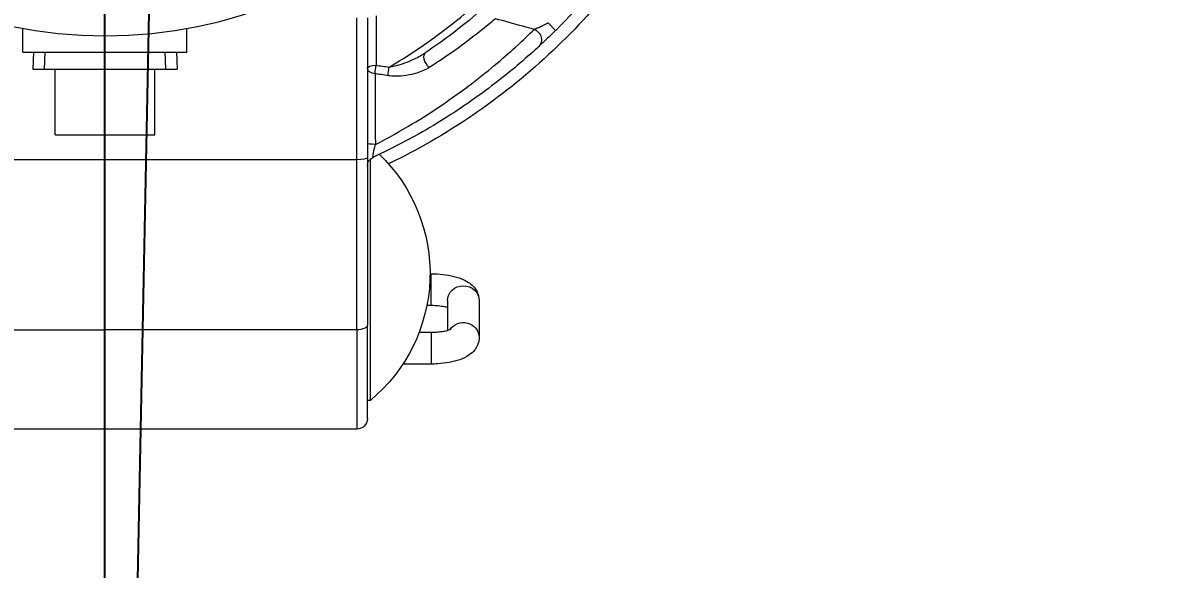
# Model space of a CAD drawing. Header units: millimetres. Extents: x -20146070 to 165023, y -3349561 to 35447.
# Drawn here: x -292394.2 to -292260.9, y -46136.6 to -46073.2 of the extents above; entities that cross this region are included whole.
import ezdxf
from ezdxf import colors
from ezdxf.entities.mleader import LeaderData, LeaderLine
from ezdxf.math import Vec2, Vec3

# ---------------------------------------------------------------- set-up
doc = ezdxf.new("R2010")
doc.units = ezdxf.units.MM
doc.header["$LTSCALE"] = 50
doc.linetypes.add('CONTINOUS', pattern=[0])
for name, color, linetype in [('ASPL- FM200-DEVICES', 8, 'Continuous'), ('M-_FM200 PIPE', 1, 'Continuous'), ('M_FIREALAM-_E-', 10, 'Continuous'), ('M_FM 200 Cylinder', 1, 'Continuous')]:
    doc.layers.add(name, color=color, linetype=linetype)
doc.styles.add('RomanS', font='romans__.ttf', dxfattribs={"width": 0.75, "height": 40})
doc.linetypes.add('DRY_RISER', pattern='A,0.5,-0.2,["DR",Standard,S=0.1,R=0,X=-0.05,Y=-0.05],-0.2', length=0.9)

# ---------------------------------------------------------------- blocks, each defined once
blk = doc.blocks.new('343')
at = {"layer": 'ASPL- FM200-DEVICES', "color": 1, "lineweight": 5}
for p, q in [((-38741.57, -128997.51), (-38742.43, -128998.37)), ((-38720.56, -128996.93), (-38720.56, -129013.13)), ((-38719.34, -129013.42), (-38719.34, -128996.93)), ((-38699.61, -129000.91), (-38699.61, -128998.15)), ((-38680.56, -129000.91), (-38680.56, -128998.15)), ((-38680.56, -129000.91), (-38699.61, -129000.91)), ((-38698.39, -129000.91), (-38698.46, -129002.89)), ((-38697.04, -129000.91), (-38697.1, -129002.89)), ((-38683.07, -129002.89), (-38683.13, -129000.91)), ((-38681.78, -129000.91), (-38681.72, -129002.89)), ((-38681.72, -129002.89), (-38698.46, -129002.89)), ((-38695.88, -129010.51), (-38695.88, -129002.89)), ((-38684.3, -129010.51), (-38684.3, -129002.89)), ((-38684.3, -129010.51), (-38695.88, -129010.51)), ((-38690.09, -129013.42), (-38690.09, -129010.51)), ((-38690.09, -129010.51), (-38690.09, -129013.42)), ((-38720.91, -129041.38), (-38720.91, -129013.34)), ((-38720.56, -129013.13), (-38720.56, -129032.62)), ((-38719.34, -129033.17), (-38719.34, -129013.42)), ((-38719.34, -129013.42), (-38690.09, -129013.42)), ((-38690.09, -129033.17), (-38690.09, -129013.42)), ((-38690.09, -129013.42), (-38660.83, -129013.42)), ((-38690.09, -129013.42), (-38690.09, -129033.17)), ((-38727.98, -129030.32), (-38727.98, -129026.66)), ((-38727.84, -129026.66), (-38727.98, -129026.66)), ((-38733.54, -129029.77), (-38733.54, -129034.04)), ((-38729.88, -129029.77), (-38729.88, -129033.26)), ((-38727.48, -129030.32), (-38727.98, -129030.32)), ((-38727.98, -129033.49), (-38727.98, -129037.15)), ((-38727.98, -129033.49), (-38726.57, -129033.49)), ((-38720.56, -129043.49), (-38720.56, -129032.62)), ((-38719.34, -129033.17), (-38719.34, -129044.71)), ((-38719.34, -129033.17), (-38690.09, -129033.17)), ((-38690.09, -129033.17), (-38690.09, -129044.71)), ((-38660.83, -129033.17), (-38690.09, -129033.17)), ((-38690.09, -129044.71), (-38690.09, -129033.17)), ((-38727.98, -129037.15), (-38724.69, -129037.15)), ((-38720.91, -129041.38), (-38720.56, -129041.38)), ((-38719.34, -129044.71), (-38690.09, -129044.71)), ((-38690.09, -129044.71), (-38660.83, -129044.71))]:
    blk.add_line(p, q, dxfattribs=at)
for radius in [305.79, 305.36, 304.73, 53.33]:
    blk.add_circle((-38690.09, -128945.68), radius, dxfattribs=at)
for centre, radius, start, end in [((-38690.09, -128945.68), 314.54, 90, 270), ((-38690.09, -128945.68), 310.44, 90, 270), ((-38690.09, -128945.68), 306.63, 90, 270), ((-38690.09, -128945.68), 74.28, 206.7, 225.1906), ((-38708.65, -129026.61), 19.19, 133.8603, 230.2849), ((-38721.78, -129014.2), 1.22, 0, 65.1794), ((-38719.34, -129043.49), 1.22, 180, 270)]:
    blk.add_arc(centre, radius, start, end, dxfattribs=at)
for centre, major_axis, ratio, start_param, end_param in [((-38739.61, -128999.39), (-0.826, -0.896), 0.946472, 4.183078, 6.283185), ((-38728.05, -129001.94), (0.68, 1.01), 0.599993, 4.331925, 6.283185), ((-38723.29, -129002.97), (0.17, -1.21), 0.210979, 0.961696, 1.82156), ((-38721.78, -129002.76), (1.22, 0), 0.275099, 0, 1.402869), ((-38721.78, -129002.76), (0.17, -1.21), 0.210615, 0.962931, 1.81783), ((-38721.78, -129002.76), (1.22, 0), 0.558658, 4.967973, 6.283185), ((-38721.78, -129011.49), (1.22, 0), 0.120855, 4.9525, 6.283185), ((-38719.34, -129013.13), (-1.22, 0), 0.237088, 0, 1.570796), ((-38731.71, -129029.77), (-1.83, 0), 0.939693, 3.141593, 6.283185), ((-38731.71, -129034.04), (-1.83, 0), 0.939693, 3.670003, 6.283185), ((-38719.34, -129032.62), (-1.22, 0), 0.448941, 0, 1.570796)]:
    blk.add_ellipse(centre, major_axis=major_axis, ratio=ratio, start_param=start_param, end_param=end_param, dxfattribs=at)
for points, knots in [([(-38765.38, -128937.45), (-38765.89, -128942.05), (-38765.97, -128946.71), (-38765.62, -128951.34), (-38765.33, -128955.16), (-38764.75, -128958.97), (-38763.9, -128962.69), (-38763.06, -128966.32), (-38761.95, -128969.89), (-38760.59, -128973.36), (-38757.84, -128980.38), (-38754.01, -128987.01), (-38749.31, -128992.9), (-38744.61, -128998.79), (-38739, -129004), (-38732.77, -129008.25), (-38729.66, -129010.37), (-38726.4, -129012.25), (-38723.02, -129013.89)], [0.0184051, 0.0184051, 0.0184051, 0.0184051, 0.0476837, 0.0476837, 0.0476837, 0.0718112, 0.0718112, 0.0718112, 0.0953563, 0.0953563, 0.0953563, 0.1429923, 0.1429923, 0.1429923, 0.190647, 0.190647, 0.190647, 0.2143814, 0.2143814, 0.2143814, 0.2143814]), ([(-38748.14, -128978.44), (-38746.65, -128981.08), (-38744.97, -128983.63), (-38741.26, -128988.5), (-38739.23, -128990.81), (-38737.06, -128992.97), (-38734.89, -128995.13), (-38732.56, -128997.14), (-38729.21, -128999.66), (-38728.3, -129000.31), (-38727.37, -129000.93)], [0.007268, 0.007268, 0.007268, 0.007268, 0.751067, 0.751067, 1.502133, 1.502133, 1.502133, 2.2532, 2.2532, 2.526105, 2.526105, 2.526105, 2.526105]), ([(-38723.09, -129002.64), (-38725.33, -129001.32), (-38727.5, -128999.86), (-38731.99, -128996.44), (-38734.28, -128994.44), (-38736.41, -128992.31), (-38738.54, -128990.18), (-38740.54, -128987.89), (-38743.9, -128983.44), (-38745.32, -128981.32), (-38746.61, -128979.13)], [-2.899582, -2.899582, -2.899582, -2.899582, -2.2532, -2.2532, -1.502133, -1.502133, -1.502133, -0.751067, -0.751067, -0.119027, -0.119027, -0.119027, -0.119027]), ([(-38739.92, -128998.26), (-38739.95, -128998.25), (-38739.99, -128998.23), (-38740.1, -128998.18), (-38740.19, -128998.14), (-38740.4, -128998.05), (-38740.53, -128998), (-38740.85, -128997.85), (-38741.05, -128997.76), (-38741.36, -128997.61), (-38741.47, -128997.56), (-38741.57, -128997.51)], [-0.2864885, -0.2864885, -0.2864885, -0.2864885, -0.2507099, -0.2507099, -0.1934642, -0.1934642, -0.131826, -0.131826, -0.0453057, -0.0453057, 0, 0, 0, 0]), ([(-38739.92, -128998.26), (-38739.49, -128998.14), (-38739.06, -128998.02), (-38737.57, -128997.61), (-38736.51, -128997.31), (-38735.45, -128997.02)], [0.1769403, 0.1769403, 0.1769403, 0.1769403, 0.2893577, 0.2893577, 0.564208, 0.564208, 0.564208, 0.564208]), ([(-38735.45, -128997.02), (-38735.07, -128997.34), (-38734.56, -128997.77), (-38733.15, -128998.9), (-38732.2, -128999.64), (-38730.1, -129001.15), (-38728.97, -129001.92), (-38727.75, -129002.7)], [0.09152, 0.09152, 0.09152, 0.09152, 0.505144, 0.505144, 1.010289, 1.010289, 1.471599, 1.471599, 1.471599, 1.471599]), ([(-38721.57, -128996.68), (-38721.57, -128996.91), (-38721.57, -128997.14), (-38721.57, -128998.03), (-38721.57, -128998.69), (-38721.57, -128999.35), (-38721.57, -128999.9), (-38721.57, -129000.45), (-38721.57, -129001.48), (-38721.57, -129001.95), (-38721.57, -129002.43)], [0.1138295, 0.1138295, 0.1138295, 0.1138295, 0.1722234, 0.1722234, 0.3444468, 0.3444468, 0.3444468, 0.4884302, 0.4884302, 0.6138244, 0.6138244, 0.6138244, 0.6138244]), ([(-38742.43, -128998.37), (-38742.3, -128998.5), (-38742.17, -128998.63), (-38741.79, -128999), (-38741.55, -128999.24), (-38741.17, -128999.6), (-38741.01, -128999.75), (-38740.76, -128999.98), (-38740.65, -129000.08), (-38740.51, -129000.21), (-38740.47, -129000.25), (-38740.43, -129000.29)], [0, 0, 0, 0, 0.0453057, 0.0453057, 0.131826, 0.131826, 0.1934642, 0.1934642, 0.2507099, 0.2507099, 0.2864885, 0.2864885, 0.2864885, 0.2864885]), ([(-38721.49, -129011.64), (-38722.96, -129010.88), (-38724.39, -129010.08), (-38728.11, -129007.84), (-38730.29, -129006.35), (-38732.24, -129004.89), (-38734.43, -129003.24), (-38736.34, -129001.61), (-38738.69, -128999.47), (-38739.42, -128998.75), (-38739.92, -128998.26)], [-2.546419, -2.546419, -2.546419, -2.546419, -2.127713, -2.127713, -1.418475, -1.418475, -1.418475, -0.621284, -0.621284, -0.100319, -0.100319, -0.100319, -0.100319]), ([(-38740.43, -129000.29), (-38739.93, -129000.75), (-38739.18, -129001.43), (-38736.79, -129003.46), (-38734.85, -129005.01), (-38732.63, -129006.56), (-38730.66, -129007.94), (-38728.44, -129009.35), (-38724.52, -129011.52), (-38722.91, -129012.33), (-38721.27, -129013.09)], [0.100319, 0.100319, 0.100319, 0.100319, 0.621284, 0.621284, 1.418475, 1.418475, 1.418475, 2.127713, 2.127713, 2.588683, 2.588683, 2.588683, 2.588683]), ([(-38723.09, -129002.64), (-38723.32, -129002.61), (-38723.55, -129002.56), (-38724.17, -129002.41), (-38724.54, -129002.29), (-38725.29, -129002.02), (-38725.66, -129001.86), (-38726.5, -129001.46), (-38726.96, -129001.21), (-38727.37, -129000.93)], [0, 0, 0, 0, 0.0712639, 0.0712639, 0.1852862, 0.1852862, 0.3023379, 0.3023379, 0.4595938, 0.4595938, 0.4595938, 0.4595938]), ([(-38727.75, -129002.7), (-38727.33, -129002.96), (-38726.84, -129003.17), (-38725.92, -129003.45), (-38725.51, -129003.54), (-38724.67, -129003.67), (-38724.24, -129003.7), (-38723.53, -129003.69), (-38723.26, -129003.67), (-38722.98, -129003.64)], [-0.4595938, -0.4595938, -0.4595938, -0.4595938, -0.3023379, -0.3023379, -0.1852862, -0.1852862, -0.0712639, -0.0712639, 0, 0, 0, 0]), ([(-38721.57, -129002.43), (-38721.82, -129002.46), (-38722.06, -129002.49), (-38722.3, -129002.53), (-38722.56, -129002.57), (-38722.82, -129002.6), (-38723.09, -129002.64)], [-0.2435308, -0.2435308, -0.2435308, -0.2435308, -0.1812535, -0.1812535, -0.1812535, -0.1132328, -0.1132328, -0.1132328, -0.1132328]), ([(-38722.98, -129003.64), (-38722.72, -129003.6), (-38722.46, -129003.56), (-38722.19, -129003.52), (-38721.95, -129003.49), (-38721.71, -129003.45), (-38721.47, -129003.42)], [0.1132328, 0.1132328, 0.1132328, 0.1132328, 0.1812535, 0.1812535, 0.1812535, 0.2435308, 0.2435308, 0.2435308, 0.2435308]), ([(-38721.47, -129003.42), (-38721.47, -129003.79), (-38721.47, -129004.16), (-38721.47, -129005.41), (-38721.47, -129006.31), (-38721.48, -129007.23), (-38721.48, -129008.15), (-38721.48, -129009.11), (-38721.48, -129010.59), (-38721.49, -129011.11), (-38721.49, -129011.64)], [0.1468067, 0.1468067, 0.1468067, 0.1468067, 0.2636455, 0.2636455, 0.5272911, 0.5272911, 0.5272911, 0.7909366, 0.7909366, 0.9326924, 0.9326924, 0.9326924, 0.9326924]), ([(-38721.49, -129011.64), (-38721.46, -129011.74), (-38721.42, -129011.84), (-38721.35, -129012.11), (-38721.31, -129012.27), (-38721.23, -129012.61), (-38721.21, -129012.77), (-38721.19, -129013.01), (-38721.2, -129013.08), (-38721.24, -129013.1), (-38721.25, -129013.1), (-38721.27, -129013.09)], [0, 0, 0, 0, 0.0442614, 0.0442614, 0.1150797, 0.1150797, 0.2071434, 0.2071434, 0.3019298, 0.3019298, 0.3296732, 0.3296732, 0.3296732, 0.3296732]), ([(-38727.98, -129026.66), (-38728.44, -129026.66), (-38728.89, -129026.69), (-38729.78, -129026.79), (-38730.21, -129026.86), (-38731.02, -129027.06), (-38731.41, -129027.19), (-38732.15, -129027.54), (-38732.51, -129027.75), (-38732.98, -129028.24), (-38733.09, -129028.39), (-38733.35, -129028.82), (-38733.48, -129029.14), (-38733.53, -129029.58), (-38733.54, -129029.68), (-38733.54, -129029.77)], [4.712389, 4.712389, 4.712389, 4.712389, 5.026548, 5.026548, 5.340708, 5.340708, 5.654867, 5.654867, 5.969026, 5.969026, 6.078928, 6.078928, 6.241544, 6.241544, 6.283185, 6.283185, 6.283185, 6.283185]), ([(-38727.98, -129030.32), (-38728.26, -129030.32), (-38728.54, -129030.33), (-38729.06, -129030.38), (-38729.31, -129030.42), (-38729.66, -129030.49), (-38729.78, -129030.52), (-38729.88, -129030.55)], [4.712389, 4.712389, 4.712389, 4.712389, 4.9836984, 4.9836984, 5.2479494, 5.2479494, 5.4154769, 5.4154769, 5.4154769, 5.4154769]), ([(-38730.29, -129033.1), (-38730.29, -129033.1), (-38730.28, -129033.1), (-38730.26, -129033.12), (-38730.22, -129033.14), (-38730.09, -129033.19), (-38730, -129033.23), (-38729.75, -129033.3), (-38729.58, -129033.34), (-38729.19, -129033.41), (-38728.96, -129033.44), (-38728.48, -129033.48), (-38728.23, -129033.49), (-38727.98, -129033.49)], [0.47808, 0.47808, 0.47808, 0.47808, 0.542092, 0.542092, 0.689277, 0.689277, 0.868185, 0.868185, 1.083816, 1.083816, 1.330686, 1.330686, 1.570796, 1.570796, 1.570796, 1.570796]), ([(-38733.54, -129034.04), (-38733.54, -129034.31), (-38733.49, -129034.59), (-38733.3, -129035.09), (-38733.17, -129035.31), (-38732.83, -129035.75), (-38732.61, -129035.94), (-38732.04, -129036.34), (-38731.67, -129036.51), (-38730.9, -129036.78), (-38730.5, -129036.89), (-38729.65, -129037.04), (-38729.2, -129037.09), (-38728.5, -129037.14), (-38728.24, -129037.15), (-38727.98, -129037.15)], [0, 0, 0, 0, 0.123851, 0.123851, 0.261782, 0.261782, 0.450592, 0.450592, 0.764752, 0.764752, 1.078911, 1.078911, 1.39307, 1.39307, 1.570796, 1.570796, 1.570796, 1.570796])]:
    blk.add_open_spline(points, degree=3, knots=knots, dxfattribs=at)
blk = doc.blocks.new('SMOKE_FC')
at = {"color": 7, "linetype": 'CONTINOUS'}
ml = blk.add_multileader_mtext('Standard', dxfattribs=at)
ml.set_content('{\\fArial|b0|i0|c0|p34;S}', color=7, style='RomanS')
ml.set_leader_properties(color=10)
ml.build(insert=Vec2(0, 0))
ml.multileader.update_dxf_attribs({"dogleg_length": 3.341, "arrow_head_size": 138.206, "scale": 50})
ctx = ml.context
ctx.base_point, ctx.scale, ctx.char_height, ctx.arrow_head_size, ctx.landing_gap_size, ctx.plane_origin = Vec3(10040043.158, 1663039.729), 50, 207.30937, 138.206, 138.206, Vec3(10036641.439, 1659230.949)
notes = []
notes.append((ctx, [(0, (0, 0, 0), (0, 0), (1, 0), 1, [])]))
ctx.mtext.insert, ctx.mtext.flow_direction = Vec3(10040181.365, 1663145.151), 5
for ctx, leaders in notes:
    for number, flags, end, landing, length, lines in leaders:
        leader = LeaderData()
        leader.index, (leader.has_last_leader_line, leader.has_dogleg_vector, leader.attachment_direction) = number, flags
        leader.last_leader_point, leader.dogleg_vector, leader.dogleg_length = Vec3(end), Vec3(landing), length
        for number, points, colour, breaks in lines:
            line = LeaderLine()
            line.index, line.vertices, line.color, line.breaks = number, Vec3.list(points), colors.encode_raw_color(colour), breaks
            leader.lines.append(line)
        ctx.leaders.append(leader)
blk = doc.blocks.new('SMOKE')
at = {"color": 7, "linetype": 'CONTINOUS'}
ml = blk.add_multileader_mtext('Standard', dxfattribs=at)
ml.set_content('{\\fArial|b0|i0|c0|p34;S}', color=7, style='RomanS')
ml.set_leader_properties(color=10)
ml.build(insert=Vec2(0, 0))
ml.multileader.update_dxf_attribs({"dogleg_length": 3.341, "arrow_head_size": 171.113, "scale": 50})
ctx = ml.context
ctx.base_point, ctx.scale, ctx.char_height, ctx.arrow_head_size, ctx.landing_gap_size, ctx.plane_origin = Vec3(10040458.851, 1663039.052), 50, 256.66875, 171.113, 171.113, Vec3(10036247.199, 1658323.42)
notes = []
notes.append((ctx, [(0, (0, 0, 0), (0, 0), (1, 0), 1, [])]))
ctx.mtext.insert, ctx.mtext.flow_direction = Vec3(10040629.963, 1663169.575), 5
for ctx, leaders in notes:
    for number, flags, end, landing, length, lines in leaders:
        leader = LeaderData()
        leader.index, (leader.has_last_leader_line, leader.has_dogleg_vector, leader.attachment_direction) = number, flags
        leader.last_leader_point, leader.dogleg_vector, leader.dogleg_length = Vec3(end), Vec3(landing), length
        for number, points, colour, breaks in lines:
            line = LeaderLine()
            line.index, line.vertices, line.color, line.breaks = number, Vec3.list(points), colors.encode_raw_color(colour), breaks
            leader.lines.append(line)
        ctx.leaders.append(leader)

msp = doc.modelspace()

# ---------------------------------------------------------------- linework, layer by layer
at = {"layer": 'M-_FM200 PIPE'}
for p, q in [((-292384.7, -46326.69), (-292384.7, -43326.69)), ((-292378.71, -46026.45), (-292384.7, -46326.69))]:
    msp.add_line(p, q, dxfattribs=at)

# ---------------------------------------------------------------- block references
at = {"layer": 'M_FIREALAM-_E-'}
for name, p, xscale, yscale, zscale in [('SMOKE', (-12842896.26, -2136319.15), 1.28, 1.28, 1.28), ('SMOKE', (-12837356.49, -2137100.4), 1.28, 1.28, 1.28), ('SMOKE', (-12842882.17, -2139119.15), 1.28, 1.28, 1.28), ('SMOKE', (-12837356.49, -2141062.9), 1.28, 1.28, 1.28), ('SMOKE', (-12844197.58, -2141531.65), 1.28, 1.28, 1.28), ('SMOKE', (-12841946.36, -2141531.65), 1.28, 1.28, 1.28), ('SMOKE', (-10273997.75, -1718610.07), 1.024, 1.024, 1.024), ('SMOKE', (-10272498.32, -1718640.43), 1.024, 1.024, 1.024), ('SMOKE', (-13016264.67, -2148128.08), 1.28, 1.28, 1.28), ('SMOKE', (-20146070.18, -3348204.73), 2, 2, 2), ('SMOKE_FC', (-20145143.2, -3349560.7), 2, 2, 2), ('SMOKE', (-12920156.99, -2170486.98), 1.28, 1.28, 1.28), ('SMOKE', (-13136534.36, -2170956.57), 1.28, 1.28, 1.28), ('SMOKE_FC', (-13141575.84, -2170993.86), 1.28, 1.28, 1.28), ('SMOKE', (-12915444.49, -2171268.23), 1.28, 1.28, 1.28), ('SMOKE_FC', (-13135941.09, -2171962.44), 1.28, 1.28, 1.28), ('SMOKE', (-13142169.11, -2171999.74), 1.28, 1.28, 1.28), ('SMOKE', (-12898688.72, -2172810.29), 1.28, 1.28, 1.28), ('SMOKE_FC', (-12903730.2, -2172847.59), 1.28, 1.28, 1.28), ('SMOKE', (-12920156.99, -2172886.98), 1.28, 1.28, 1.28), ('SMOKE_FC', (-12898095.45, -2173616.17), 1.28, 1.28, 1.28), ('SMOKE', (-12904323.47, -2173653.46), 1.28, 1.28, 1.28)]:
    msp.add_blockref(name, p, dxfattribs=dict(at, xscale=xscale, yscale=yscale, zscale=zscale))
at = {"layer": 'M_FM 200 Cylinder', "linetype": 'DRY_RISER', "lineweight": -3, "xscale": -1}
msp.add_blockref('343', (-331074.79, 82924.35), dxfattribs=at)

doc.saveas('drawing.dxf')
